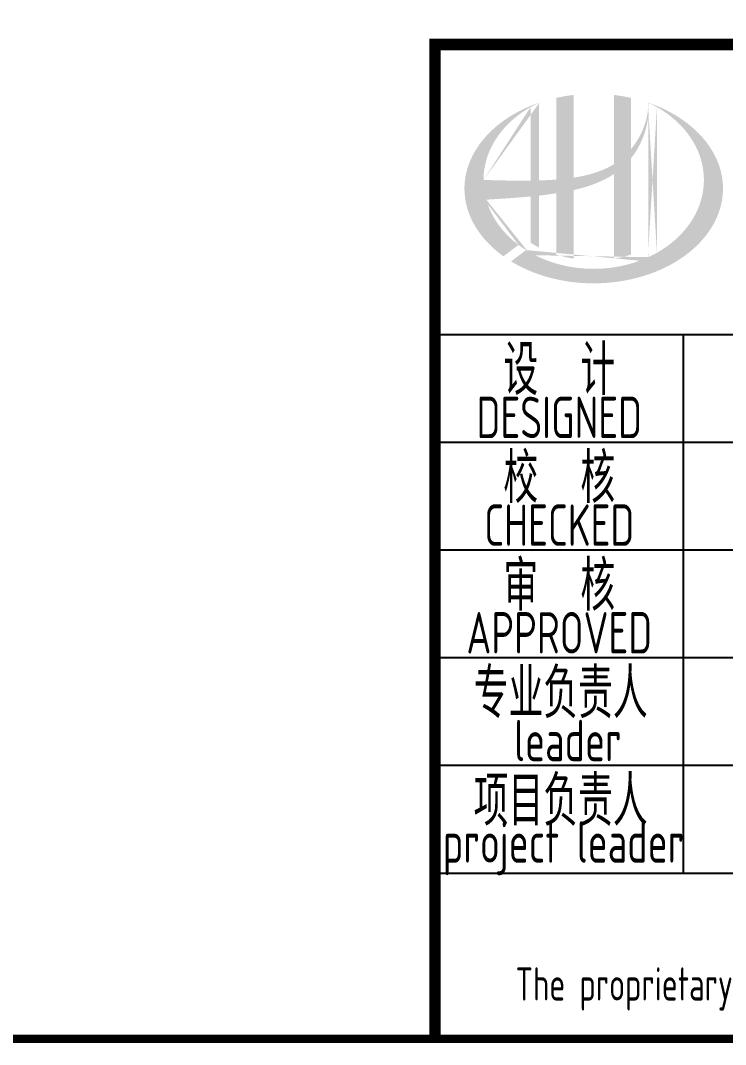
# Model space of a CAD drawing. Extents: x 9732137 to 18866768, y -962146 to 246094.
# Drawn here: x 9814956 to 9819210, y -203741 to -197561 of the extents above; entities that cross this region are included whole.
import ezdxf
from ezdxf.enums import TextEntityAlignment as Align

# ---------------------------------------------------------------- set-up
doc = ezdxf.new("R2010")
doc.units = 0
doc.header["$LTSCALE"] = 1000
doc.layers.get('0').update_dxf_attribs({"linetype": 'CONTINUOUS'})
doc.layers.add('BORDER', color=7, linetype='CONTINUOUS')
doc.styles.add('TSSD_Rein', font='Tssdeng.shx', dxfattribs={"width": 0.7, "bigfont": 'hztxt.shx'})

msp = doc.modelspace()

# ---------------------------------------------------------------- hatches: boundary and pattern name
h = msp.add_hatch(color=256)
edge = h.paths.add_edge_path()
edge.add_spline(control_points=[(9818293.3, -198584.6), (9818299.4, -198583.2), (9818305.5, -198581.8), (9818354.6, -198569.9), (9818397.2, -198557), (9818472.2, -198525.8), (9818505.1, -198508.9), (9818536, -198488.3)], knot_values=[61.629012, 61.629012, 61.629012, 61.629012, 63.330431, 63.330431, 75.353634, 75.353634, 85.398649, 85.398649, 85.398649, 85.398649], degree=3, periodic=0)
edge.add_line((9818536, -198488.3), (9818536, -198998.5))
edge.add_spline(control_points=[(9818536, -198998.5), (9818553.1, -198995.8), (9818570.1, -198992.4), (9818604.9, -198984.4), (9818622.6, -198979.5), (9818640, -198974.1)], knot_values=[4.908456, 4.908456, 4.908456, 4.908456, 4.992821, 4.992821, 5.083034, 5.083034, 5.083034, 5.083034], degree=3, periodic=0)
edge.add_line((9818640, -198974.1), (9818640, -198392.6))
edge.add_spline(control_points=[(9818640, -198392.6), (9818648.6, -198381.7), (9818656.8, -198370.3), (9818682.9, -198330.7), (9818698.6, -198300.7), (9818727.8, -198228), (9818739, -198184.2), (9818743.7, -198138.8), (9818743.9, -198137.6), (9818744, -198136.3)], knot_values=[97.991744, 97.991744, 97.991744, 97.991744, 101.64219, 101.64219, 110.337975, 110.337975, 121.934322, 121.934322, 122.270691, 122.270691, 122.270691, 122.270691], degree=3, periodic=0)
edge.add_line((9818744, -198136.3), (9818744, -198065.9))
edge.add_spline(control_points=[(9818744, -198065.9), (9818743.9, -198073.5), (9818743.5, -198081.2), (9818743, -198088.9)], knot_values=[126.194075, 126.194075, 126.194075, 126.194075, 128.396762, 128.396762, 128.396762, 128.396762], degree=3, periodic=0)
edge.add_spline(control_points=[(9818743, -198088.9), (9818742.5, -198095.1), (9818741.9, -198101.3), (9818741.1, -198107.5)], knot_values=[124.417049, 124.417049, 124.417049, 124.417049, 126.194075, 126.194075, 126.194075, 126.194075], degree=3, periodic=0)
edge.add_spline(control_points=[(9818741.1, -198107.5), (9818740, -198116.6), (9818738.5, -198125.8), (9818736.7, -198134.9)], knot_values=[121.80529, 121.80529, 121.80529, 121.80529, 124.417049, 124.417049, 124.417049, 124.417049], degree=3, periodic=0)
edge.add_spline(control_points=[(9818736.7, -198134.9), (9818734.3, -198147), (9818731.4, -198159.1), (9818727.9, -198171.1)], knot_values=[118.31574, 118.31574, 118.31574, 118.31574, 121.80529, 121.80529, 121.80529, 121.80529], degree=3, periodic=0)
edge.add_spline(control_points=[(9818727.9, -198171.1), (9818724.4, -198183.3), (9818720.3, -198195.3), (9818715.8, -198207.2)], knot_values=[114.795988, 114.795988, 114.795988, 114.795988, 118.31574, 118.31574, 118.31574, 118.31574], degree=3, periodic=0)
edge.add_spline(control_points=[(9818715.8, -198207.2), (9818711.3, -198218.8), (9818706.3, -198230.4), (9818700.9, -198241.7)], knot_values=[111.329641, 111.329641, 111.329641, 111.329641, 114.795988, 114.795988, 114.795988, 114.795988], degree=3, periodic=0)
edge.add_spline(control_points=[(9818700.9, -198241.7), (9818695.4, -198253.3), (9818689.4, -198264.6), (9818682.9, -198275.7)], knot_values=[107.79529, 107.79529, 107.79529, 107.79529, 111.329641, 111.329641, 111.329641, 111.329641], degree=3, periodic=0)
edge.add_spline(control_points=[(9818682.9, -198275.7), (9818676.6, -198286.5), (9818669.9, -198297.1), (9818662.7, -198307.3)], knot_values=[104.343579, 104.343579, 104.343579, 104.343579, 107.79529, 107.79529, 107.79529, 107.79529], degree=3, periodic=0)
edge.add_spline(control_points=[(9818662.7, -198307.3), (9818655.5, -198317.7), (9818647.9, -198327.8), (9818640, -198337.5)], knot_values=[100.8507, 100.8507, 100.8507, 100.8507, 104.343579, 104.343579, 104.343579, 104.343579], degree=3, periodic=0)
edge.add_line((9818640, -198337.5), (9818640, -198028.2))
edge.add_spline(control_points=[(9818640, -198028.2), (9818605.9, -198020.6), (9818571.1, -198014.8), (9818536, -198010.7)], knot_values=[4.423999, 4.423999, 4.423999, 4.423999, 4.558741, 4.558741, 4.558741, 4.558741], degree=3, periodic=0)
edge.add_line((9818536, -198010.7), (9818536, -198428.8))
edge.add_spline(control_points=[(9818536, -198428.8), (9818464, -198473.3), (9818379.8, -198496.6), (9818293.3, -198509.6)], knot_values=[63.246215, 63.246215, 63.246215, 63.246215, 87.689124, 87.689124, 87.689124, 87.689124], degree=3, periodic=0)
edge.add_line((9818293.3, -198509.6), (9818293.3, -198010.7))
edge.add_spline(control_points=[(9818293.3, -198010.7), (9818258.1, -198014.8), (9818223.4, -198020.6), (9818189.3, -198028.2)], knot_values=[4.866038, 4.866038, 4.866038, 4.866038, 5.000777, 5.000777, 5.000777, 5.000777], degree=3, periodic=0)
edge.add_line((9818189.3, -198028.2), (9818189.3, -198521))
edge.add_spline(control_points=[(9818189.3, -198521), (9818187.6, -198521.2), (9818152.7, -198523.8), (9818118.1, -198525.5), (9818085.3, -198526.6)], knot_values=[43.657356, 43.657356, 43.657356, 43.657356, 44.134253, 53.497092, 53.497092, 53.497092, 53.497092], degree=3, periodic=0)
edge.add_line((9818085.3, -198526.6), (9818085.3, -198057.4))
edge.add_spline(control_points=[(9818085.3, -198057.4), (9818068.3, -198063.3), (9818051.5, -198069.6), (9818035.1, -198076.3)], knot_values=[5.14157, 5.14157, 5.14157, 5.14157, 5.212921, 5.212921, 5.212921, 5.212921], degree=3, periodic=0)
edge.add_spline(control_points=[(9818035.1, -198076.3), (9818028.2, -198079.2), (9818021.4, -198082.1), (9817989.1, -198096.2), (9817964.6, -198108.5), (9817941.1, -198121.7)], knot_values=[5.212921, 5.212921, 5.212921, 5.212921, 5.24296, 5.24296, 5.355623, 5.355623, 5.355623, 5.355623], degree=3, periodic=0)
edge.add_spline(control_points=[(9817941.1, -198121.7), (9817926.2, -198130.1), (9817911.8, -198138.8), (9817897.8, -198147.9)], knot_values=[5.355623, 5.355623, 5.355623, 5.355623, 5.426974, 5.426974, 5.426974, 5.426974], degree=3, periodic=0)
edge.add_spline(control_points=[(9817897.8, -198147.9), (9817890.4, -198152.7), (9817883.1, -198157.6), (9817869.6, -198167.1), (9817863.4, -198171.6), (9817857.2, -198176.2)], knot_values=[5.426974, 5.426974, 5.426974, 5.426974, 5.464765, 5.464765, 5.498325, 5.498325, 5.498325, 5.498325], degree=3, periodic=0)
edge.add_spline(control_points=[(9817857.2, -198176.2), (9817831.2, -198195.8), (9817807.1, -198216.7), (9817785.2, -198238.7)], knot_values=[5.498325, 5.498325, 5.498325, 5.498325, 5.641027, 5.641027, 5.641027, 5.641027], degree=3, periodic=0)
edge.add_spline(control_points=[(9817785.2, -198238.7), (9817778.2, -198245.7), (9817771.4, -198252.8), (9817751, -198275.4), (9817738.1, -198291.2), (9817726.3, -198307.4)], knot_values=[5.641027, 5.641027, 5.641027, 5.641027, 5.686569, 5.686569, 5.783729, 5.783729, 5.783729, 5.783729], degree=3, periodic=0)
edge.add_spline(control_points=[(9817726.3, -198307.4), (9817711.2, -198328.2), (9817697.9, -198349.6), (9817684.8, -198374.5), (9817683.2, -198377.7), (9817681.6, -198380.9)], knot_values=[5.783729, 5.783729, 5.783729, 5.783729, 5.908374, 5.908374, 5.92643, 5.92643, 5.92643, 5.92643], degree=3, periodic=0)
edge.add_spline(control_points=[(9817681.6, -198380.9), (9817669.1, -198406), (9817659.1, -198431.6), (9817651.6, -198457.6)], knot_values=[5.92643, 5.92643, 5.92643, 5.92643, 6.069132, 6.069132, 6.069132, 6.069132], degree=3, periodic=0)
edge.add_spline(control_points=[(9817651.6, -198457.6), (9817648.4, -198468.7), (9817645.6, -198479.8), (9817640.2, -198506), (9817638, -198521), (9817636.5, -198536.1)], knot_values=[6.069132, 6.069132, 6.069132, 6.069132, 6.130179, 6.130179, 6.211834, 6.211834, 6.211834, 6.211834], degree=3, periodic=0)
edge.add_spline(control_points=[(9817636.5, -198536.1), (9817635.3, -198549.3), (9817634.6, -198562.5), (9817634.6, -198575.7)], knot_values=[6.211834, 6.211834, 6.211834, 6.211834, 6.283185, 6.283185, 6.283185, 6.283185], degree=3, periodic=0)
edge.add_spline(control_points=[(9817634.6, -198575.7), (9817634.6, -198585), (9817635, -198594.3), (9817635.6, -198603.6)], knot_values=[6.283185, 6.283185, 6.283185, 6.283185, 6.333655, 6.333655, 6.333655, 6.333655], degree=3, periodic=0)
edge.add_spline(control_points=[(9817635.6, -198603.6), (9817636.8, -198622.3), (9817639.3, -198640.9), (9817643.1, -198659.4)], knot_values=[6.333655, 6.333655, 6.333655, 6.333655, 6.434594, 6.434594, 6.434594, 6.434594], degree=3, periodic=0)
edge.add_spline(control_points=[(9817643.1, -198659.4), (9817643.4, -198660.6), (9817643.6, -198661.9), (9817647.5, -198680.4), (9817652.3, -198697.5), (9817658.2, -198714.6)], knot_values=[6.434594, 6.434594, 6.434594, 6.434594, 6.441278, 6.441278, 6.535532, 6.535532, 6.535532, 6.535532], degree=3, periodic=0)
edge.add_spline(control_points=[(9817658.2, -198714.6), (9817664.4, -198732.8), (9817671.9, -198750.8), (9817680.7, -198768.6)], knot_values=[6.535532, 6.535532, 6.535532, 6.535532, 6.636471, 6.636471, 6.636471, 6.636471], degree=3, periodic=0)
edge.add_spline(control_points=[(9817680.7, -198768.6), (9817682.9, -198773.1), (9817685.2, -198777.6), (9817694.5, -198795.2), (9817702.2, -198808.2), (9817710.6, -198821.1)], knot_values=[6.636471, 6.636471, 6.636471, 6.636471, 6.661894, 6.661894, 6.73741, 6.73741, 6.73741, 6.73741], degree=3, periodic=0)
edge.add_spline(control_points=[(9817710.6, -198821.1), (9817721.8, -198838.2), (9817734.1, -198855.1), (9817747.7, -198871.4)], knot_values=[6.73741, 6.73741, 6.73741, 6.73741, 6.838349, 6.838349, 6.838349, 6.838349], degree=3, periodic=0)
edge.add_spline(control_points=[(9817747.7, -198871.4), (9817753.6, -198878.6), (9817759.7, -198885.7), (9817774.3, -198901.6), (9817782.8, -198910.4), (9817791.7, -198919.1)], knot_values=[6.838349, 6.838349, 6.838349, 6.838349, 6.88251, 6.88251, 6.939288, 6.939288, 6.939288, 6.939288], degree=3, periodic=0)
edge.add_spline(control_points=[(9817791.7, -198919.1), (9817807.5, -198934.4), (9817824.3, -198949.3), (9817842.2, -198963.5)], knot_values=[6.939288, 6.939288, 6.939288, 6.939288, 7.040227, 7.040227, 7.040227, 7.040227], degree=3, periodic=0)
edge.add_spline(control_points=[(9817842.2, -198963.5), (9817851.2, -198970.6), (9817860.4, -198977.5), (9817869.8, -198984.3)], knot_values=[7.040227, 7.040227, 7.040227, 7.040227, 7.090696, 7.090696, 7.090696, 7.090696], degree=3, periodic=0)
edge.add_line((9817869.8, -198984.3), (9817961, -198915.9))
edge.add_ellipse((9818414.6, -198523.7), major_axis=(665, 0), ratio=0.806676, start_angle=192.81901, end_angle=226.98533, ccw=False)
edge.add_spline(control_points=[(9817766.2, -198642.7), (9817790.2, -198641.2), (9817814.3, -198639.7), (9817903, -198634.2), (9817967.8, -198629.9), (9818033.3, -198623.6)], knot_values=[11.398263, 11.398263, 11.398263, 11.398263, 18.40729, 18.40729, 37.18094, 37.18094, 37.18094, 37.18094], degree=3, periodic=0)
edge.add_line((9818033.3, -198623.6), (9818033.3, -198902.7))
edge.add_spline(control_points=[(9818033.3, -198902.7), (9818036.9, -198904.9), (9818040.5, -198907.1), (9818057.4, -198917.3), (9818071.2, -198924.9), (9818085.3, -198932)], knot_values=[4.049945, 4.049945, 4.049945, 4.049945, 4.072021, 4.072021, 4.153257, 4.153257, 4.153257, 4.153257], degree=3, periodic=0)
edge.add_line((9818085.3, -198932), (9818085.3, -198618.1))
edge.add_spline(control_points=[(9818085.3, -198618.1), (9818117.5, -198614.5), (9818149.9, -198610.2), (9818184.7, -198604.9), (9818187, -198604.5), (9818189.3, -198604.1)], knot_values=[42.135009, 42.135009, 42.135009, 42.135009, 51.307228, 51.307228, 51.948574, 51.948574, 51.948574, 51.948574], degree=3, periodic=0)
edge.add_line((9818189.3, -198604.1), (9818189.3, -198974.1))
edge.add_spline(control_points=[(9818189.3, -198974.1), (9818222.9, -198984.6), (9818257.8, -198992.8), (9818293.3, -198998.5)], knot_values=[4.34174, 4.34174, 4.34174, 4.34174, 4.516316, 4.516316, 4.516316, 4.516316], degree=3, periodic=0)
edge.add_line((9818293.3, -198998.5), (9818293.3, -198584.6))
edge = h.paths.add_edge_path(flags=16)
edge.add_ellipse((9818414.6, -198523.7), major_axis=(665, 0), ratio=0.806676, start_angle=124.98746, end_angle=179.99898, ccw=False)
edge.add_line((9818033.3, -198084.1), (9818033.3, -198527.8))
edge.add_spline(control_points=[(9818033.3, -198527.8), (9817938, -198529.1), (9817844, -198526), (9817749.6, -198523.7)], knot_values=[11.27373, 11.27373, 11.27373, 11.27373, 38.687513, 38.687513, 38.687513, 38.687513], degree=3, periodic=0)
edge = h.paths.add_edge_path()
edge.add_spline(control_points=[(9817915.8, -199014.8), (9817946.9, -199033.8), (9817980, -199051.1), (9818064.6, -199088.3), (9818117.9, -199106.1), (9818228.6, -199132.7), (9818286.1, -199141.4), (9818402.2, -199149.2), (9818460.9, -199148.3), (9818576.5, -199136.8), (9818633.3, -199126.2), (9818742.4, -199096.2), (9818794.5, -199076.7), (9818891.4, -199029.8), (9818936.2, -199002.4), (9819016.1, -198941.5), (9819051.3, -198907.9), (9819110.6, -198836.4), (9819134.8, -198798.6), (9819171.1, -198720.5), (9819183.4, -198680.2), (9819196, -198599), (9819196.3, -198558.1), (9819184.8, -198476.6), (9819173, -198436.1), (9819137.4, -198357.3), (9819113.6, -198319.1), (9819054.8, -198247), (9819019.7, -198213), (9818939.9, -198151.4), (9818895.2, -198123.6), (9818814, -198083.9), (9818779.6, -198069.7), (9818744, -198057.4)], knot_values=[0.886421, 0.886421, 0.886421, 0.886421, 1.040557, 1.040557, 1.261172, 1.261172, 1.481788, 1.481788, 1.702404, 1.702404, 1.92302, 1.92302, 2.143636, 2.143636, 2.364252, 2.364252, 2.584868, 2.584868, 2.805484, 2.805484, 3.026099, 3.026099, 3.246715, 3.246715, 3.46852, 3.46852, 3.690325, 3.690325, 3.91213, 3.91213, 4.133935, 4.133935, 4.283209, 4.283209, 4.283209, 4.283209], degree=3, periodic=0)
edge.add_line((9818744, -198057.4), (9818744, -198057.5))
edge.add_spline(control_points=[(9818744, -198057.6), (9818744, -198060.3), (9818744, -198063.1), (9818744, -198065.9)], knot_values=[128.396762, 128.396762, 128.396762, 128.396762, 129.192193, 129.192193, 129.192193, 129.192193], degree=3, periodic=0)
edge.add_line((9818744, -198065.9), (9818744, -198989.7))
edge.add_ellipse((9818414.6, -198523.7), major_axis=(665, 0), ratio=0.806676, start_angle=232.10542, end_angle=299.68334, ccw=False)
edge.add_line((9818006.2, -198947), (9817915.8, -199014.8))
edge = h.paths.add_edge_path(flags=16)
edge.add_ellipse((9818414.6, -198523.7), major_axis=(665, 0), ratio=0.806676, start_angle=304.98746, end_angle=415.01211, ccw=False)
edge.add_line((9818796, -198963.2), (9818796, -198084.1))

# ---------------------------------------------------------------- linework, layer by layer
for p, q in [((9817456.8, -199456.3), (9828456.8, -199456.3)), ((9818956.8, -202706.3), (9818956.8, -199456.3)), ((9817456.8, -200106.3), (9822956.8, -200106.3)), ((9817456.8, -200756.3), (9822956.8, -200756.3)), ((9817456.8, -201406.3), (9822956.8, -201406.3)), ((9817456.8, -202056.3), (9822956.8, -202056.3)), ((9817456.8, -202706.3), (9835456.8, -202706.3)), ((9817456.8, -203705.6), (9835456.8, -203705.6))]:
    msp.add_line(p, q)
msp.add_lwpolyline([(9835456.8, -197706.3, 70, 70, 0), (9817456.8, -197706.3, 70, 70, 0), (9817456.8, -203706.3, 0, 0, 0)], format="xyseb")
msp.add_lwpolyline([(9835456.8, -197706.3, 70, 70, 0), (9817456.8, -197706.3, 70, 70, 0), (9817456.8, -203706.3, 0, 0, 0)], format="xyseb")
at = {"const_width": 70}
for points in [[(9835456.8, -197706.3), (9817456.8, -197706.3)], [(9817456.8, -197706.3), (9817456.8, -203706.3)]]:
    msp.add_lwpolyline(points, dxfattribs=at)
at = {"layer": 'BORDER', "const_width": 50}
msp.add_lwpolyline([(9779556.8, -203706.3), (9779556.8, -163706.3), (9835456.8, -163706.3), (9835456.8, -203706.3)], close=True, dxfattribs=at)

# ---------------------------------------------------------------- texts
at = {"style": 'TSSD_Rein', "width": 0.7}
for s, height, p in [('设  计', 300, (9818206.8, -199656.3)), ('DESIGNED', 250, (9818206.8, -199956.3)), ('校  核', 300, (9818206.8, -200306.3)), ('CHECKED', 250, (9818206.8, -200606.3)), ('审  核', 300, (9818206.8, -200956.3)), ('APPROVED', 250, (9818206.8, -201256.3)), ('专业负责人', 300, (9818215.1, -201606.3)), ('leader', 250, (9818258.7, -201906.3)), ('项目负责人', 300, (9818215.1, -202256.3)), ('project leader', 250, (9818232.3, -202556.3)), ('The proprietary right of this document belongs to Anhui Huadong Chemical And Medical Engineering  Co.,Ltd.  and any replication or transfer to the 3rd. side is forbidden without its permission. ', 200, (9826203.2, -203405.6))]:
    msp.add_text(s, height=height, dxfattribs=at).set_placement(p, align=Align.MIDDLE)

doc.saveas('drawing.dxf')
